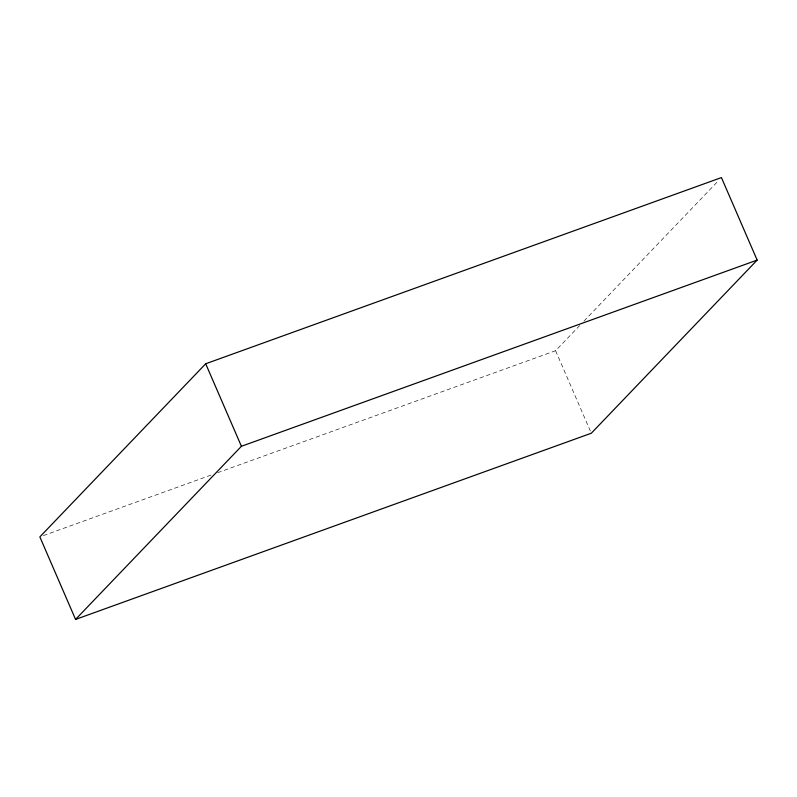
<?xml version="1.0" encoding="UTF-8"?>
<svg xmlns="http://www.w3.org/2000/svg" width="797" height="797" viewBox="0 0 797 797"><rect width="100%" height="100%" fill="white"/><g stroke="black" fill="none" stroke-linecap="round" stroke-linejoin="round"><path stroke-width="0.6" stroke-dasharray="3.98 2.99" d="M217.611 472.721L555.589 350.71L579.648 325.584M583.952 321.101L718.864 180.271M43.357 535.624L211.763 474.833M555.589 350.71L590.328 430.968"/><path stroke-width="1.2" d="M205.696 363.771L39.85 536.899L75.566 619.418L591.304 433.229L757.15 260.101L721.434 177.582L205.696 363.771L241.411 446.29L75.566 619.418M241.411 446.29L757.15 260.101"/></g></svg>
